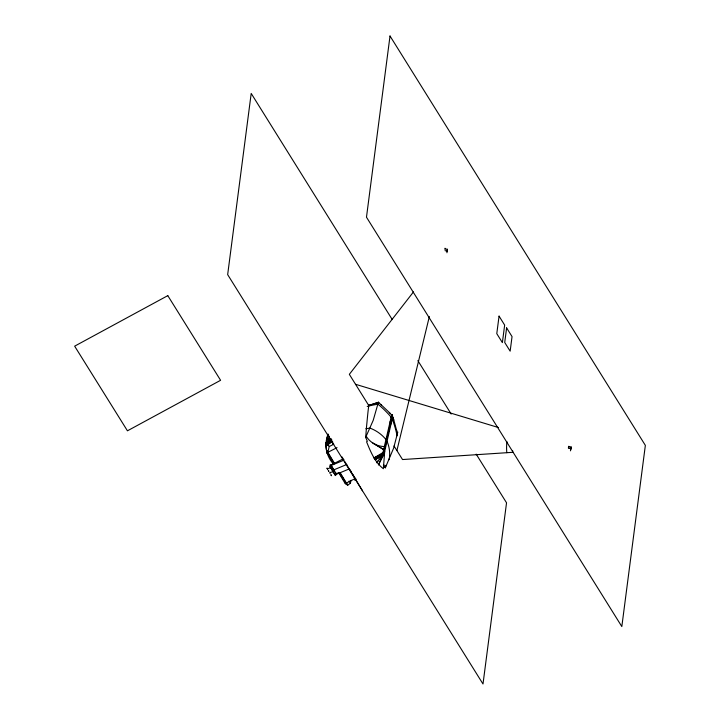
<?xml version="1.0" encoding="UTF-8"?>
<svg xmlns="http://www.w3.org/2000/svg" width="720" height="720" viewBox="0 0 720 720"><rect width="100%" height="100%" fill="white"/><g stroke="black" fill="none" stroke-linecap="round" stroke-linejoin="round"><path stroke-width="1.08" d="M332.919 468.162L333.405 468.909M334.242 470.295L334.737 471.096M335.565 472.545L336.06 473.292M325.818 445.833L328.068 434.016C324.09 444.321 325.809 455.589 333.315 463.869L334.467 463.284L326.52 450.126L326.007 442.872L327.33 445.068L332.667 441.342L327.6 443.907L325.818 445.833L327.861 435.087M368.883 404.667L368.73 405.927C367.821 412.173 367.191 420.417 366.453 427.473L365.706 437.346L367.326 441.351L366.57 441.783C370.746 452.052 374.886 462.222 383.364 468.738L384.705 451.332M392.04 414.972L391.059 423.954M444.879 249.264L445.014 248.229M446.931 252.765L447.471 249.309L445.257 248.922M568.773 447.894L568.908 446.859M571.05 448.821L571.275 447.084L568.611 446.328L568.386 448.074L571.05 448.821L570.438 450.846M397.791 432.063L393.615 448.164L385.308 467.874A20.898 19.431 13.4 0 1 383.787 464.733M447.156 251.019L447.471 249.309M385.875 465.318L385.371 467.748L383.355 465.939M378.423 402.174L373.203 420.354L365.535 437.67M327.33 445.068L329.391 436.203M328.059 443.673L329.382 437.976M329.346 439.533L329.715 437.94M333.612 463.842L327.735 452.799L329.193 446.544L327.6 443.907L327.438 441.684M332.838 444.105L333.09 442.989M342.756 459.081L331.245 464.922L330.129 466.812L335.43 475.587L336.411 474.273L349.452 468.846M351.063 480.285L350.379 483.237L347.715 485.226L346.392 483.03L355.599 478.359M354.555 480.078L354.816 478.962L355.734 478.494M378.63 457.542L375.039 459.684L383.769 455.337L382.707 453.582L391.59 415.359M392.499 414.594L383.238 454.455L374.58 458.856M383.769 455.337L392.652 417.114M396.891 450.585L429.354 316.539M570.663 449.1L571.275 447.084M389.997 422.199L392.571 415.854M384.471 452.331L378.396 464.949L384.237 453.33L380.061 458.424M327.465 469.08L327.042 468.207L327.465 469.08L331.146 467.208M332.064 466.74L331.641 466.146M330.111 473.472C330.426 472.59 327.159 473.067 333.792 471.6M332.784 471.204L333.756 469.89L346.797 464.463M413.469 291.924L349.335 374.337L368.775 405.522L378.387 402.345M376.587 462.672L378.675 460.125M376.632 462.681L384.003 454.338M373.986 457.929L382.941 452.583M328.941 439.875L330.786 438.939M331.236 438.849L329.274 439.848L328.905 441.432L331.848 439.938M328.5 441.774L331.263 440.37M331.776 440.244L328.833 441.747L328.464 443.331L331.407 441.837M329.193 446.544L333.792 444.204M327.843 452.322L337.059 447.642M336.546 473.697L338.616 472.644L345.24 483.615L347.715 485.226L340.317 472.977M374.049 457.974L382.707 453.582M344.151 460.071L331.11 465.498L336.411 474.273M368.784 405.441L378.405 402.273L378.882 402.786M367.218 406.458L368.73 406.044A84.249 78.237 13.1 0 1 377.991 404.217A101.484 94.239 13.1 0 1 386.352 411.885L387.468 413.055A101.484 94.239 13.1 0 1 390.699 416.646L392.319 419.328A101.484 94.239 13.1 0 1 393.921 423.747L394.407 425.232A101.484 94.239 13.1 0 1 397.062 435.798M326.007 442.872L326.7 452.907L327.735 452.799L334.359 463.77M345.24 483.615L346.275 483.507L339.651 472.545M331.245 464.922L330.12 464.823L330.129 466.812M445.032 250.668L447.246 251.055M355.608 384.309L498.519 427.563M373.887 443.655L383.643 449.577L372.348 442.701M390.699 416.646L392.319 419.328M380.853 404.559L378.576 402.408M381.168 404.793L389.412 412.596M380.727 404.361L381.321 405.018M389.25 412.524L389.844 413.028M389.718 412.983L391.662 415.026M338.913 472.617L346.275 483.507M392.256 319.59L251.199 93.429L227.664 274.626L483.003 684L506.538 502.803L476.181 454.14M417.852 360.621L451.188 414.054M394.029 446.004L402.534 459.549L512.748 452.313A55.755 52.362 7.4 0 1 512.622 450.648M391.68 414.945L393.579 419.391M385.398 448.326L384.336 446.571A20.898 19.386 12.7 0 1 366.237 436.284M350.001 469.764L351.657 472.5M352.764 474.327L356.067 479.817M342.036 456.948L343.737 459.765M344.871 461.646L362.466 490.788M349.047 481.041L350.379 483.237M332.541 470.655L330.372 467.055L330.363 465.363M333.018 471.447L335.187 475.038M327.735 452.799L326.52 450.126L326.7 452.907M392.742 416.7L393.768 419.994M396.531 430.209L396.765 430.92M393.723 419.733L396.603 430.344M397.431 433.647L396.711 430.821M506.799 452.7A61.731 57.969 7.4 0 1 506.916 441.63M387.027 441.306A35.703 33.156 13.1 0 1 389.124 459.729M385.965 439.551A35.703 33.156 13.1 0 0 370.053 428.148A69.021 64.098 13.1 0 0 365.859 428.724M328.32 470.439L328.788 471.276L328.32 470.439M330.966 474.822L331.434 475.659L330.966 474.822M390.015 36L366.48 217.197L621.828 626.571L645.354 445.374L390.015 36M499.059 316.125L496.782 333.657L502.38 342.621L504.657 325.089L499.059 316.125M506.619 327.906L504.729 342.477L510.156 351.18L512.046 336.609L506.619 327.906M167.796 295.641L74.646 346.167L127.44 430.812L220.59 380.295L167.796 295.641"/></g></svg>
